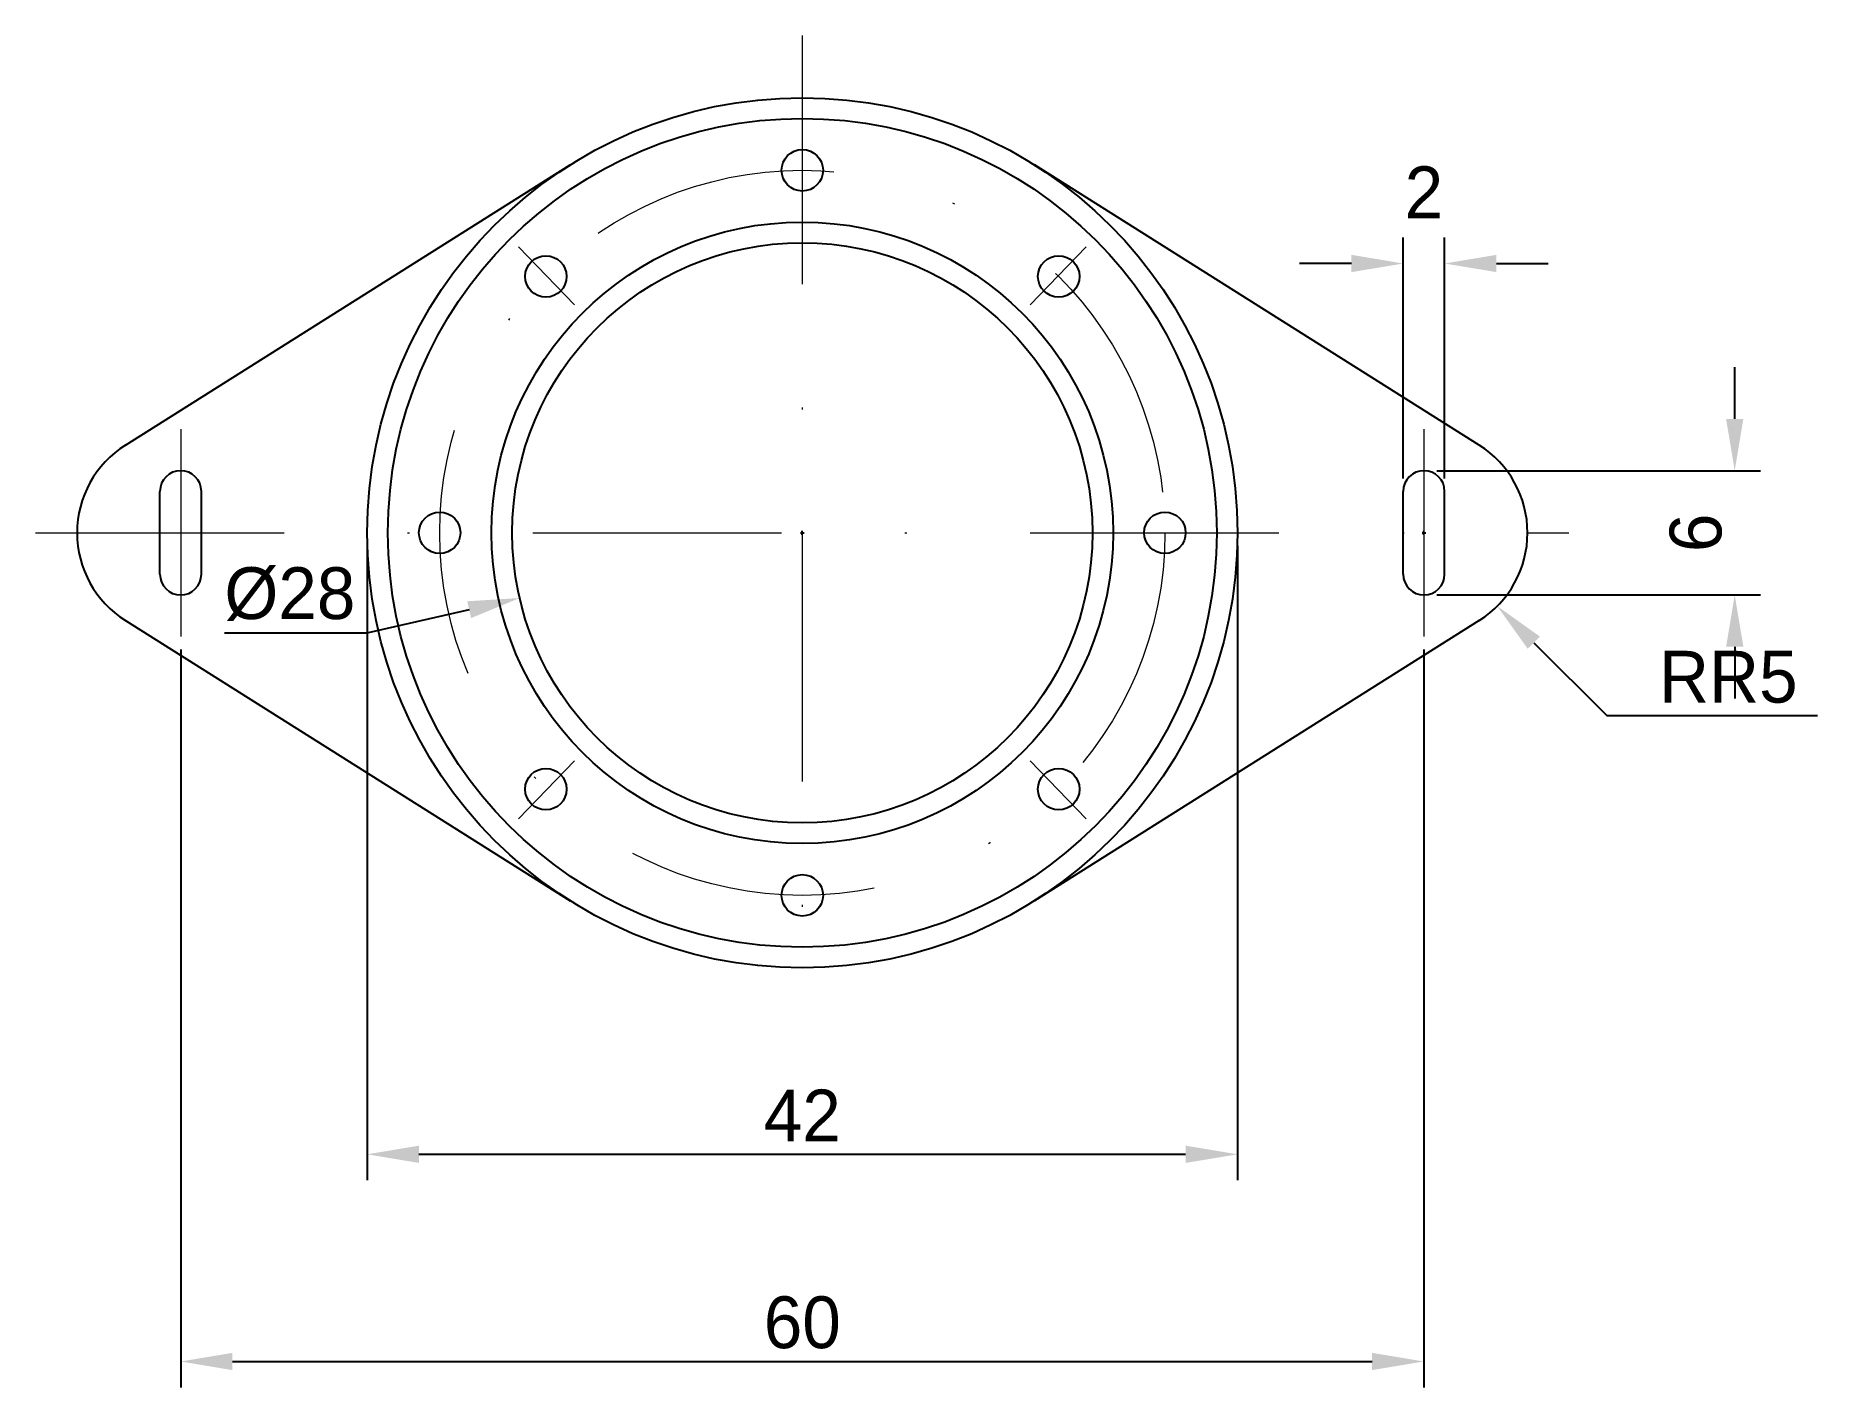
# Model space of a CAD drawing. Header units: millimetres. Extents: x -37 to 49, y -41.2 to 24.
import ezdxf

# ---------------------------------------------------------------- set-up
doc = ezdxf.new("R2010")
doc.units = ezdxf.units.MM
doc.linetypes.add('DASHDOT', pattern=[24, 12, -5.95, 0.1, -5.95])
doc.layers.get('0').update_dxf_attribs({"color": 178, "lineweight": 25, "true_color": 0x000000})
doc.layers.add('center', color=1, linetype='DASHDOT', lineweight=9, true_color=0xff0000)
doc.layers.add('dimensions', color=9, linetype='Continuous', lineweight=18, true_color=0xc0c0c0)
doc.dimstyles.new('QCADDimStyle', dxfattribs={"dimtxt": 2.5, "dimasz": 2.5, "dimexe": 1.25, "dimexo": 0.625, "dimtad": 1, "dimtoh": 1, "dimdec": 4, "dimzin": 0, "dimdsep": 46, "dimtxsty": 'Standard', "dimcen": 0.09, "dimadec": 0, "dimazin": 0, "dimtfac": 1, "dimtdec": 4, "dimtofl": 0, "dimtmove": 0, "dimatfit": 3, "dimfxl": 1, "dimtolj": 1, "dimtzin": 0, "dimarcsym": 0})

# ---------------------------------------------------------------- blocks, each defined once
blk = doc.blocks.new('*D1')
at = {"layer": 'dimensions', "color": 0, "lineweight": -2}
for p, q in [((-21, -0.625), (-21, -31.25)), ((21, -0.625), (21, -31.25)), ((-18.5, -30), (18.5, -30))]:
    blk.add_line(p, q, dxfattribs=at)
at = {"layer": 'dimensions', "color": 0}
for points in [[(-18.5, -29.583), (-18.5, -30.417), (-21, -30)], [(18.5, -30.417), (18.5, -29.583), (21, -30)]]:
    blk.add_solid(points, dxfattribs=at)
at = {"layer": 'dimensions', "color": 0, "insert": (0, -28.125), "char_height": 2.5, "attachment_point": 5}
blk.add_mtext('\\A1;42', dxfattribs=at)
blk = doc.blocks.new('*D2')
at = {"layer": 'dimensions', "color": 0, "lineweight": -2}
for p, q in [((-30, -5.625), (-30, -41.25)), ((30, -5.625), (30, -41.25)), ((-27.5, -40), (27.5, -40))]:
    blk.add_line(p, q, dxfattribs=at)
at = {"layer": 'dimensions', "color": 0}
for points in [[(-27.5, -39.583), (-27.5, -40.417), (-30, -40)], [(27.5, -40.417), (27.5, -39.583), (30, -40)]]:
    blk.add_solid(points, dxfattribs=at)
at = {"layer": 'dimensions', "color": 0, "insert": (0, -38.125), "char_height": 2.5, "attachment_point": 5}
blk.add_mtext('\\A1;60', dxfattribs=at)
blk = doc.blocks.new('*D3')
at = {"layer": 'dimensions', "color": 0, "lineweight": -2}
for p, q in [((29, 2.625), (29, 14.25)), ((31, 2.625), (31, 14.25)), ((26.5, 13), (24, 13)), ((33.5, 13), (36, 13))]:
    blk.add_line(p, q, dxfattribs=at)
at = {"layer": 'dimensions', "color": 0}
for points in [[(26.5, 12.583), (26.5, 13.417), (29, 13)], [(33.5, 13.417), (33.5, 12.583), (31, 13)]]:
    blk.add_solid(points, dxfattribs=at)
at = {"layer": 'dimensions', "color": 0, "insert": (30, 16.438), "char_height": 2.5, "attachment_point": 5}
blk.add_mtext('\\A1;2', dxfattribs=at)
blk = doc.blocks.new('*D4')
at = {"layer": 'dimensions', "color": 0, "lineweight": -2}
for p, q in [((45, 5.5), (45, 8)), ((30.625, 3), (46.25, 3)), ((30.625, -3), (46.25, -3)), ((45, -5.5), (45, -8))]:
    blk.add_line(p, q, dxfattribs=at)
at = {"layer": 'dimensions', "color": 0}
for points in [[(44.583, 5.5), (45.417, 5.5), (45, 3)], [(45.417, -5.5), (44.583, -5.5), (45, -3)]]:
    blk.add_solid(points, dxfattribs=at)
at = {"layer": 'dimensions', "color": 0, "insert": (43.125, 0), "char_height": 2.5, "attachment_point": 5, "rotation": 90}
blk.add_mtext('\\A1;6', dxfattribs=at)
blk = doc.blocks.new('*D5')
at = {"layer": 'dimensions', "color": 0, "lineweight": -2}
for p, q in [((29.91, 0), (30.09, 0)), ((30, -0.09), (30, 0.09)), ((35.303, -5.303), (38.839, -8.839)), ((48.988, -8.839), (38.839, -8.839))]:
    blk.add_line(p, q, dxfattribs=at)
at = {"layer": 'dimensions', "color": 0}
blk.add_solid([(35.598, -5.009), (35.009, -5.598), (33.536, -3.536)], dxfattribs=at)
at = {"layer": 'dimensions', "color": 0, "insert": (44.226, -6.964), "char_height": 2.5, "attachment_point": 5}
blk.add_mtext('\\A1; RR5', dxfattribs=at)
blk = doc.blocks.new('*D6')
at = {"layer": 'dimensions', "color": 0, "lineweight": -2}
for p, q in [((-0.09, 0), (0.09, 0)), ((0, -0.09), (0, 0.09)), ((-16.077, -3.71), (-20.949, -4.834)), ((-27.884, -4.834), (-20.949, -4.834))]:
    blk.add_line(p, q, dxfattribs=at)
at = {"layer": 'dimensions', "color": 0}
blk.add_solid([(-15.984, -4.116), (-16.171, -3.304), (-13.641, -3.148)], dxfattribs=at)
at = {"layer": 'dimensions', "color": 0, "insert": (-24.729, -2.959), "char_height": 2.5, "attachment_point": 5}
blk.add_mtext('\\A1;%%c28', dxfattribs=at)

msp = doc.modelspace()

# ---------------------------------------------------------------- linework, layer by layer
for p, q in [((-32.66667, 4.22953), (-11.2, 17.76401)), ((32.66667, 4.22953), (11.2, 17.76401)), ((-31, -2), (-31, 2)), ((-29, -2), (-29, 2)), ((29, -2), (29, 2)), ((31, -2), (31, 2)), ((-32.66667, -4.22953), (-11.2, -17.76401)), ((32.66667, -4.22953), (11.2, -17.76401))]:
    msp.add_line(p, q)
for centre, radius in [((0, 0), 21), ((0, 0), 20), ((0, 17.5), 1), ((0, 0), 15), ((0, 0), 14), ((-12.37437, 12.37437), 1), ((12.37437, 12.37437), 1), ((-17.5, 0), 1), ((17.5, 0), 1), ((-12.37437, -12.37437), 1), ((12.37437, -12.37437), 1), ((0, -17.5), 1)]:
    msp.add_circle(centre, radius)
for centre, radius, start, end in [((-30, 0), 5, 122.2309526, 237.7690474), ((30, 0), 5, 302.2309526, 57.7690474), ((-30, 2), 1, 0, 180), ((30, 2), 1, 0, 180), ((-30, -2), 1, 180, 0), ((30, -2), 1, 180, 0)]:
    msp.add_arc(centre, radius, start, end)
at = {"layer": 'center'}
for p, q in [((0, 24), (0, -24)), ((-11, 11), (-13.7, 13.8)), ((11, 11), (13.7, 13.8)), ((-30, 5), (-30, -5)), ((30, 5), (30, -5)), ((-37, 0), (37, 0)), ((-11, -11), (-13.7, -13.8)), ((11, -11), (13.7, -13.8))]:
    msp.add_line(p, q, dxfattribs=at)
msp.add_circle((0, 0), 17.5, dxfattribs=at)

# ---------------------------------------------------------------- dimensions: what is measured, and where the dimension line sits
at = {"layer": 'dimensions'}
for base, p1, p2, picture, middle in [((31, 13), (29, 2), (31, 2), '*D3', (30, 16.4375)), ((21, -30), (-21, 0), (21, 0), '*D1', (0, -28.125)), ((30, -40), (-30, -5), (30, -5), '*D2', (0, -38.125))]:
    dim = msp.add_linear_dim(base=base, p1=p1, p2=p2, dimstyle='QCADDimStyle', override={"dimtxt": 2.5, "dimasz": 2.5, "dimexe": 1.25, "dimexo": 0.625, "dimgap": 0.625, "dimzin": 8, "dimclrd": 0, "dimclre": 0, "dimclrt": 0, "dimazin": 2, "dimtmove": 2}, dxfattribs=at)
    dim.commit()
    dim.dimension.update_dxf_attribs({"geometry": picture, "text_midpoint": middle})
dim = msp.add_linear_dim(base=(45, -3), p1=(30, 3), p2=(30, -3), angle=90, dimstyle='QCADDimStyle', override={"dimtxt": 2.5, "dimasz": 2.5, "dimexe": 1.25, "dimexo": 0.625, "dimgap": 0.625, "dimzin": 8, "dimclrd": 0, "dimclre": 0, "dimclrt": 0, "dimazin": 2, "dimtmove": 2}, dxfattribs=at)
dim.commit()
dim.dimension.update_dxf_attribs({"geometry": '*D4', "text_midpoint": (43.125, 0)})
dim = msp.add_diameter_dim_2p(p1=(13.64148, 3.14803), p2=(-13.64148, -3.14803), dimstyle='QCADDimStyle', override={"dimtxt": 2.5, "dimasz": 2.5, "dimexe": 1.25, "dimexo": 0.625, "dimgap": 0.625, "dimzin": 8, "dimclrd": 0, "dimclre": 0, "dimclrt": 0, "dimazin": 2, "dimtmove": 2}, dxfattribs=at)
dim.commit()
dim.dimension.update_dxf_attribs({"geometry": '*D6', "text_midpoint": (-24.72917, -2.95948)})
dim = msp.add_radius_dim(center=(30, 0), mpoint=(33.53553, -3.53553), text=' R<>', dimstyle='QCADDimStyle', override={"dimtxt": 2.5, "dimasz": 2.5, "dimexe": 1.25, "dimexo": 0.625, "dimgap": 0.625, "dimzin": 8, "dimclrd": 0, "dimclre": 0, "dimclrt": 0, "dimazin": 2, "dimtmove": 2}, dxfattribs=at)
dim.commit()
dim.dimension.update_dxf_attribs({"geometry": '*D5', "text_midpoint": (44.22574, -6.96383)})

doc.saveas('drawing.dxf')
